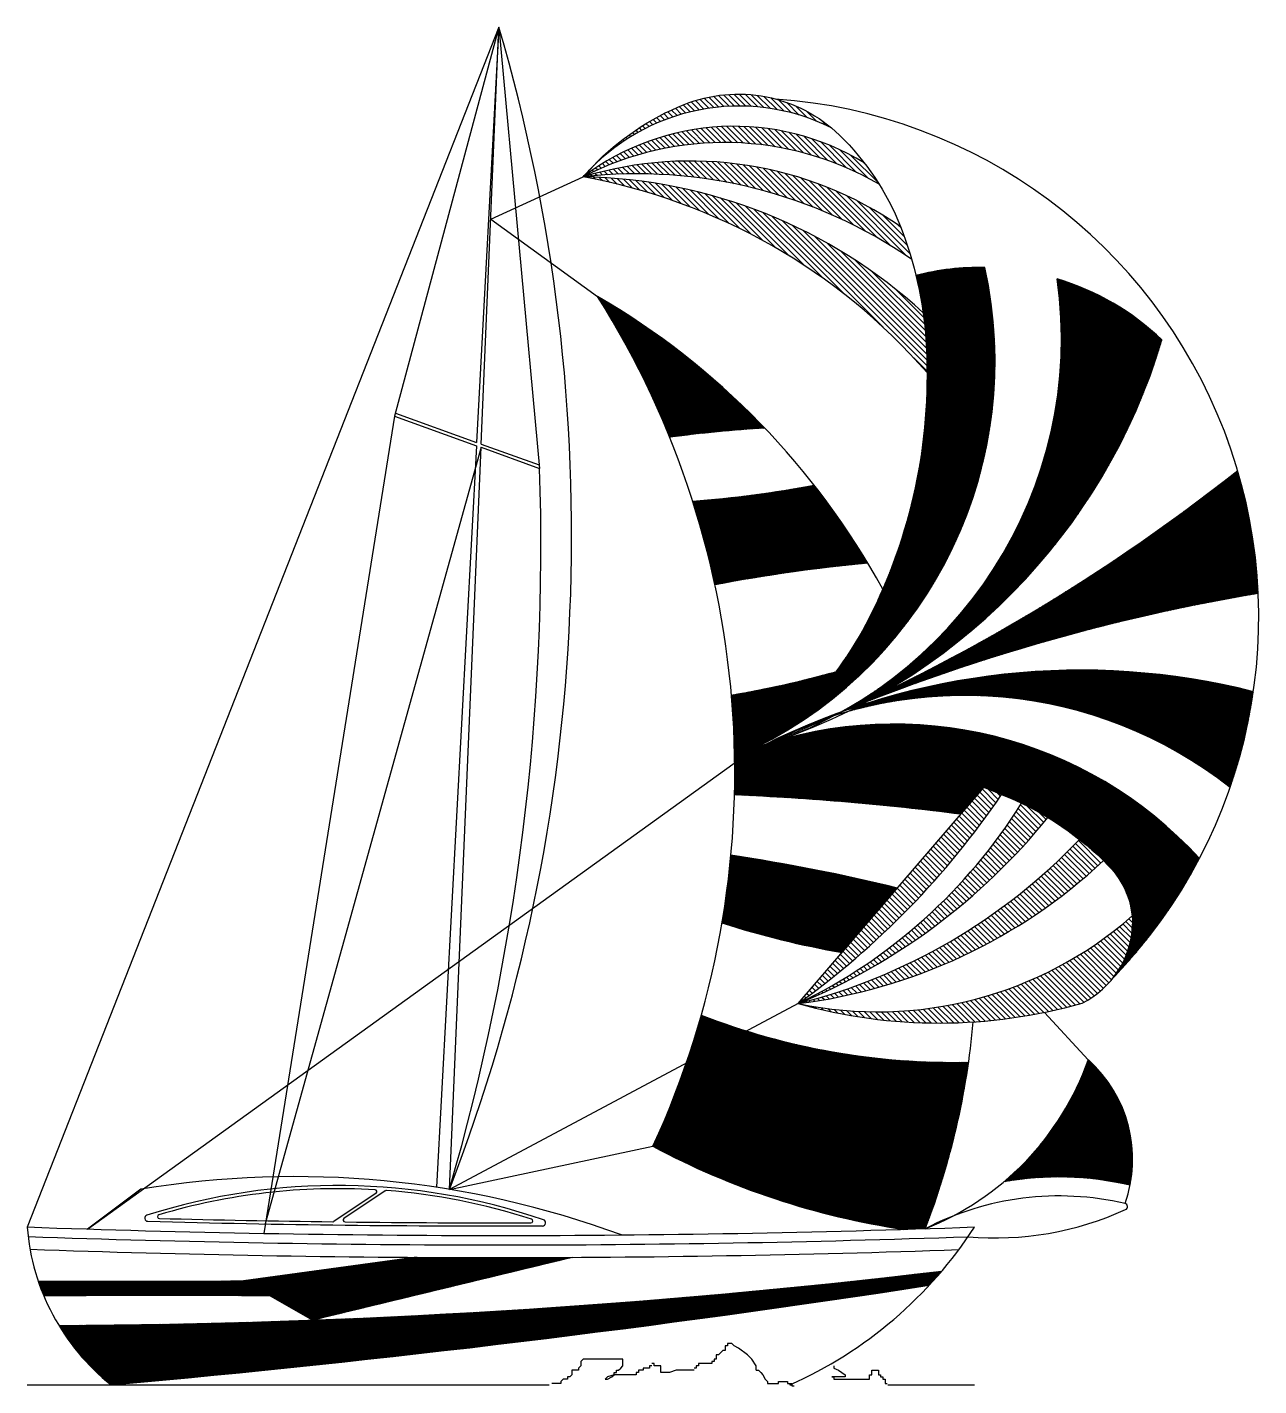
# Model space of a CAD drawing. Header units: metres. Extents: x 0 to 19.5, y 0 to 21.5.
import ezdxf

# ---------------------------------------------------------------- set-up
doc = ezdxf.new("R2010")
doc.units = ezdxf.units.M
doc.layers.add('Ceco.net 38', color=7, linetype='Continuous')

msp = doc.modelspace()

# ---------------------------------------------------------------- hatches: boundary and pattern name
at = {"layer": 'Ceco.net 38'}
h = msp.add_hatch(dxfattribs=at)
h.set_pattern_fill('ANSI31', color=256, scale=0.5, angle=90, style=0)
h.set_pattern_definition([(135, (0, 0), (-0.04419417, -0.04419417), [])])
h.paths.add_polyline_path([(8.802, 19.145, -0.170322), (14.248, 16.046, 0.014985), (14.231, 16.557, 0.018283), (14.186, 16.992, 0.183587)])
h.paths.add_polyline_path([(8.802, 19.145, -0.180661), (14.006, 17.838, 0.023023), (13.828, 18.358, 0.228495)])
h.paths.add_polyline_path([(8.802, 19.145, -0.256479), (13.491, 19.028, 0.025067), (13.255, 19.366, 0.308122)])
h.paths.add_polyline_path([(11.704, 20.412, 0.144591), (10.405, 20.291, 0.107176), (8.96, 19.316, 0.005591), (8.868, 19.218, -0.332888), (12.733, 19.922, 0.125775)])
h.paths.add_polyline_path([(17.502, 7.309, 0.024671), (17.495, 7.44, -0.23605), (12.208, 6.053, 0.138967), (16.704, 6.061, 0.276961)])
h.paths.add_polyline_path([(17.043, 8.318, 0.025908), (16.662, 8.652, -0.140829), (12.208, 6.053, 0.157972)])
h.paths.add_polyline_path([(16.162, 9, 0.024249), (15.745, 9.226, -0.141821), (12.208, 6.053, 0.12546)])
h.paths.add_polyline_path([(15.429, 9.365, 0.008148), (15.147, 9.475), (12.208, 6.053, 0.087949)])
h = msp.add_hatch(dxfattribs=at)
h.set_pattern_fill('ANSI31', color=256, scale=0.1, style=0)
h.set_pattern_definition([(45, (0, 0), (-0.008838835, 0.008838835), [])])
h.paths.add_polyline_path([(15.162, 17.712, 0.065995), (14.073, 17.585, -0.043618), (14.231, 16.557, -0.064878), (14.088, 14.356, -0.064878), (13.386, 12.265, -0.077703), (12.331, 10.751, -0.059136), (11.583, 10.135, -0.000181), (11.594, 10.134, 0.341969)])
h.paths.add_polyline_path([(17.969, 16.563, 0.116755), (16.31, 17.531, -0.310462), (12.886, 10.671, -0.000955), (12.997, 10.716, 0.005093), (13.556, 10.979, 0.191581)])
h.paths.add_polyline_path([(19.167, 14.494, -0.054773), (13.556, 10.979, -0.007675), (13.298, 10.835, -0.051475), (19.493, 12.548, 0.06017)])
h.paths.add_polyline_path([(19.417, 10.992, 0.143218), (13.169, 10.767, -0.005573), (12.977, 10.671, -0.241017), (19.047, 9.474, 0.047588)])
h.paths.add_polyline_path([(18.562, 8.353, 0.285627), (11.884, 10.217, -0.005827), (11.672, 10.146, -0.001685), (11.628, 10.132, -0.03008), (13.518, 9.917, -0.056807), (15.534, 9.321, -0.099302), (17.124, 8.237, -0.196007), (17.502, 7.309, -0.162406), (17.189, 6.453, 0.071577)])
h.paths.add_polyline_path([(9.032, 17.252, -0.044267), (10.172, 15.022, -0.017745), (11.679, 15.167, 0.07016)])
h.paths.add_polyline_path([(12.463, 14.262, -0.026833), (10.537, 14.008, -0.024167), (10.889, 12.685, -0.023098), (13.311, 13.029, 0.031051)])
h.paths.add_polyline_path([(12.331, 10.751, 0.030624), (12.803, 11.309, -0.026908), (11.151, 10.939, -0.01896), (11.203, 9.865), (11.533, 10.103, 0.062702)])
h.paths.add_polyline_path([(13.518, 9.917, 0.03008), (11.628, 10.132, -0.003658), (11.533, 10.103), (11.203, 9.865, -0.00897), (11.199, 9.357, -0.021406), (14.784, 9.052), (15.147, 9.475, 0.045569)])
h.paths.add_polyline_path([(11.143, 8.401, -0.019064), (11.002, 7.33, 0.035362), (12.904, 6.863), (13.78, 7.883, 0.023294)])
h.paths.add_polyline_path([(14.906, 5.125, -0.081243), (11.394, 5.619), (10.434, 5.108, -0.024993), (9.908, 3.794, 0.085901), (13.881, 2.478, 0.000404), (14.22, 2.488, 0.056658)])
h.paths.add_polyline_path([(10.673, 5.872, -0.014113), (10.434, 5.108), (11.394, 5.619, -0.017383)])
h.paths.add_polyline_path([(16.802, 5.16, -0.133421), (15.462, 3.228, -0.103658), (17.463, 3.175, 0.264718)])
h.paths.add_polyline_path([(8.63, 2.033, -0.002937), (6.165, 2.035), (3.425, 1.662, -0.001995), (0.176, 1.656, 0.017504), (0.264, 1.423, -0.00438), (3.845, 1.424), (4.522, 1.04)])
h.paths.add_polyline_path([(14.284, 1.592, 0.011126), (14.482, 1.816, -0.028378), (0.501, 0.956, 0.089101), (1.33, 0.015, 0.01573)])

# ---------------------------------------------------------------- linework, layer by layer
for p, q in [((7.47, 21.516), (0, 2.515)), ((7.47, 21.516), (5.814, 15.355)), ((7.47, 21.516), (7.115, 14.94)), ((7.189, 14.914), (7.47, 21.516)), ((7.47, 21.516), (8.114, 14.528)), ((7.341, 18.475), (8.802, 19.145)), ((7.341, 18.475), (9.032, 17.252)), ((5.814, 15.355), (3.746, 2.414)), ((5.814, 15.355), (7.113, 14.888)), ((5.831, 15.402), (7.115, 14.94)), ((7.187, 14.862), (3.77, 2.564)), ((7.113, 14.888), (6.479, 3.144)), ((6.686, 3.111), (7.187, 14.862)), ((7.187, 14.862), (8.114, 14.528)), ((7.189, 14.914), (8.109, 14.583)), ((0.954, 2.483), (11.533, 10.103)), ((12.208, 6.053), (15.147, 9.475)), ((12.208, 6.053), (6.686, 3.111)), ((16.802, 5.16), (16.107, 5.914)), ((6.686, 3.111), (9.908, 3.794)), ((1.802, 3.113), (0.954, 2.483)), ((5.525, 3.051), (4.855, 2.602)), ((5.671, 3.088), (5.016, 2.65)), ((6.165, 2.035), (3.425, 1.662)), ((8.63, 2.033), (4.522, 1.04)), ((3.845, 1.424), (4.522, 1.04))]:
    msp.add_line(p, q, dxfattribs=at)
at = {"layer": 'Ceco.net 38', "color": 5}
for p, q in [((11.087, 0.668), (11.087, 0.632)), ((11.157, 0.668), (11.087, 0.668)), ((11.192, 0.632), (11.157, 0.668)), ((10.911, 0.492), (10.911, 0.422)), ((10.946, 0.492), (10.911, 0.492)), ((10.981, 0.527), (10.946, 0.492)), ((11.017, 0.562), (10.981, 0.527)), ((11.052, 0.562), (11.017, 0.562)), ((11.052, 0.632), (11.052, 0.562)), ((11.087, 0.632), (11.052, 0.632)), ((11.263, 0.597), (11.192, 0.632)), ((11.403, 0.492), (11.263, 0.597)), ((11.474, 0.422), (11.403, 0.492)), ((8.625, 0.246), (8.625, 0.176)), ((8.731, 0.246), (8.625, 0.246)), ((8.766, 0.316), (8.731, 0.281)), ((8.731, 0.281), (8.731, 0.246)), ((8.801, 0.422), (8.766, 0.386)), ((8.766, 0.386), (8.766, 0.316)), ((9.434, 0.422), (8.801, 0.422)), ((9.329, 0.246), (9.364, 0.246)), ((9.329, 0.211), (9.329, 0.246)), ((9.364, 0.246), (9.399, 0.281)), ((9.399, 0.281), (9.434, 0.316)), ((9.434, 0.316), (9.434, 0.422)), ((9.68, 0.246), (9.68, 0.211)), ((9.751, 0.246), (9.68, 0.246)), ((9.751, 0.281), (9.751, 0.246)), ((9.856, 0.281), (9.751, 0.281)), ((9.856, 0.316), (9.856, 0.281)), ((9.891, 0.316), (9.856, 0.316)), ((9.926, 0.351), (9.891, 0.351)), ((9.926, 0.316), (9.926, 0.351)), ((10.032, 0.316), (9.926, 0.316)), ((10.032, 0.211), (10.032, 0.316)), ((10.278, 0.246), (10.173, 0.211)), ((10.559, 0.246), (10.278, 0.246)), ((10.595, 0.281), (10.559, 0.281)), ((10.595, 0.316), (10.595, 0.281)), ((10.63, 0.316), (10.595, 0.316)), ((10.63, 0.351), (10.63, 0.316)), ((10.841, 0.351), (10.63, 0.351)), ((10.841, 0.386), (10.841, 0.351)), ((10.876, 0.386), (10.841, 0.386)), ((10.876, 0.422), (10.876, 0.386)), ((10.911, 0.422), (10.876, 0.422)), ((11.544, 0.316), (11.474, 0.422)), ((11.544, 0.246), (11.544, 0.316)), ((11.544, 0.246), (11.579, 0.246)), ((11.579, 0.246), (11.615, 0.211)), ((12.775, 0.316), (12.775, 0.281)), ((12.775, 0.281), (12.845, 0.246)), ((12.845, 0.246), (12.951, 0.176)), ((13.373, 0.246), (13.478, 0.246)), ((13.373, 0.176), (13.373, 0.246)), ((13.478, 0.246), (13.478, 0.176)), ((0, 0.015), (8.265, 0.015)), ((8.449, 0.035), (8.309, 0.035)), ((8.485, 0.105), (8.449, 0.07)), ((8.449, 0.07), (8.449, 0.035)), ((8.555, 0.105), (8.485, 0.105)), ((8.555, 0.141), (8.555, 0.105)), ((8.59, 0.141), (8.555, 0.141)), ((8.625, 0.176), (8.59, 0.141)), ((9.188, 0.141), (9.153, 0.105)), ((9.153, 0.105), (9.188, 0.105)), ((9.293, 0.176), (9.188, 0.141)), ((9.188, 0.105), (9.258, 0.141)), ((9.258, 0.141), (9.293, 0.176)), ((9.293, 0.211), (9.329, 0.211)), ((9.293, 0.176), (9.293, 0.211)), ((9.575, 0.176), (9.293, 0.176)), ((9.645, 0.176), (9.575, 0.176)), ((9.645, 0.211), (9.645, 0.176)), ((9.68, 0.211), (9.645, 0.211)), ((10.173, 0.211), (10.032, 0.211)), ((11.615, 0.211), (11.65, 0.176)), ((11.65, 0.176), (11.685, 0.105)), ((11.685, 0.105), (11.72, 0.07)), ((11.72, 0.07), (11.72, 0.035)), ((11.72, 0.035), (11.896, 0.035)), ((11.896, 0.07), (12.037, 0.07)), ((11.896, 0.035), (11.896, 0.07)), ((12.037, 0.07), (12.037, 0.035)), ((12.037, 0.035), (12.107, 0.035)), ((12.079, 0.015), (12.107, 0.015)), ((12.107, 0.035), (12.107, 0)), ((12.107, 0), (12.142, 0)), ((12.74, 0.141), (12.775, 0.141)), ((12.951, 0.141), (12.74, 0.141)), ((12.775, 0.141), (12.775, 0.105)), ((12.775, 0.105), (13.338, 0.105)), ((12.951, 0.176), (12.951, 0.141)), ((13.338, 0.176), (13.373, 0.176)), ((13.338, 0.105), (13.338, 0.176)), ((13.478, 0.176), (13.514, 0.176)), ((13.514, 0.176), (13.514, 0.141)), ((13.514, 0.141), (13.549, 0.141)), ((13.549, 0.141), (13.549, 0.105)), ((13.549, 0.105), (13.584, 0.105)), ((13.584, 0.105), (13.584, 0.035)), ((13.584, 0.035), (13.619, 0.035)), ((13.625, 0.015), (15, 0.015))]:
    msp.add_line(p, q, dxfattribs=at)
at = {"layer": 'Ceco.net 38'}
for points in [[(8.802, 19.145, -0.009726), (8.96, 19.316, -0.107176), (10.405, 20.291, -0.144591), (11.704, 20.412, -0.144591)], [(11.704, 20.412, -0.144591), (12.86, 19.808, -0.107176), (13.828, 18.358, -0.077703), (14.231, 16.557, -0.064878), (14.088, 14.356, -0.064878), (13.386, 12.265, -0.077703), (12.331, 10.751, -0.062702), (11.533, 10.103, -0.144591)], [(11.583, 10.135, -0.030798), (13.518, 9.917, -0.056807), (15.534, 9.321, -0.099302), (17.124, 8.237, -0.196007), (17.502, 7.309, -0.196007)]]:
    msp.add_lwpolyline(points, format="xyb", dxfattribs=at)
for centre, radius, start, end in [((-20.076, 13.471), 28.697, 338.8383, 16.2804), ((11.271, 16.989), 3.277, 63.4911, 138.8657), ((11.275, 12.172), 8.226, 315.9622, 85.9822), ((11.191, 15.985), 3.961, 58.5929, 127.0937), ((11.04, 14.817), 4.872, 59.7971, 117.3374), ((10.499, 13.54), 5.856, 55.3575, 106.8409), ((9.654, 11.526), 7.667, 55.4158, 96.3784), ((8.661, 10.983), 8.163, 47.3959, 89.0076), ((7.109, 9.833), 9.464, 41.0285, 79.6925), ((8.486, 16.226), 6.839, 296.4606, 12.5478), ((15.094, 13.543), 4.169, 89.0745, 104.1776), ((9.607, 16.592), 6.769, 286.5375, 7.973), ((15.094, 13.543), 4.169, 46.4087, 73.0464), ((2.966, 6.827), 12.061, 28.6816, 59.8017), ((-2.967, 9.714), 14.171, 335.3084, 32.1369), ((8.743, 19.318), 9.628, 287.4332, 343.37), ((12.979, -6.124), 21.331, 93.4949, 97.5614), ((15.094, 13.543), 4.169, 18.8025, 20.704), ((-28.662, 13.332), 36.796, 343.8721, 1.8621), ((0.366, 38.272), 30.313, 291.8992, 308.3345), ((9.139, 32.064), 18.11, 274.4293, 280.5773), ((15.815, -13.343), 26.49, 95.4245, 100.7171), ((24.694, -18.319), 31.302, 99.5639, 114.5837), ((8.536, 26.468), 15.748, 279.5568, 285.7223), ((16.677, 0.197), 11.137, 75.759, 116.7066), ((14.843, 4.142), 6.79, 51.7447, 117.8418), ((13.724, 3.917), 6.563, 42.5189, 109.5045), ((9.43, -32.642), 42.036, 82.6824, 87.5876), ((4.476, 16.795), 13.235, 305.7433, 325.8481), ((8.495, 13.75), 8.545, 295.7505, 328.0382), ((8.404, 15.282), 9.982, 292.3976, 321.0016), ((9.912, 15.104), 9.338, 284.2335, 316.2983), ((6.899, -20.143), 28.858, 76.2061, 81.5437), ((11.13, 14.646), 8.661, 277.1468, 313.0547), ((15.251, 20.527), 13.864, 252.1513, 260.2522), ((13.465, 12.035), 6.112, 258.1345, 311.2607), ((16.063, 7.35), 1.44, 296.4561, 358.3787), ((14.442, 13.99), 8.245, 254.2803, 285.9266), ((14.661, 16.109), 10.987, 248.7158, 271.278), ((2.966, 6.827), 12.061, 338.9164, 354.9349), ((12.576, 6.66), 4.484, 291.4968, 340.4522), ((15.39, 3.588), 2.114, 340.6093, 48.0617), ((15.697, 14.613), 12.271, 241.8488, 261.4876), ((4.237, -11.62), 14.933, 69.7363, 99.3842), ((16.337, -1.572), 4.879, 76.6596, 100.3317), ((4.924, -6.817), 9.989, 71.0178, 107.6489), ((4.924, -6.817), 9.939, 86.6185, 106.5927), ((5.508, 3.076), 0.03, 303.8039, 86.6185), ((5.688, 3.063), 0.03, 85.5786, 123.8039), ((4.924, -6.817), 9.939, 72.0577, 85.5786), ((16.337, -1.572), 4.579, 76.7893, 117.5452), ((17.372, 2.837), 0.05, 294.6198, 76.7893), ((1.91, 2.655), 0.05, 107.6489, 268.4699), ((7.5, 211.916), 209.385, 268.46992, 270.18059), ((2.094, 2.68), 0.03, 106.5927, 268.52), ((7.5, 211.916), 209.335, 268.51999, 269.27149), ((4.839, 2.627), 0.03, 269.2715, 303.8039), ((5.033, 2.625), 0.03, 123.8039, 269.3246), ((7.5, 211.916), 209.335, 269.32464, 270.13044), ((7.976, 2.611), 0.03, 270.1304, 72.0577), ((8.16, 2.581), 0.05, 270.1806, 74.5577), ((15.331, 7.291), 4.949, 264.9789, 294.6198), ((7.5, 211.916), 209.535, 267.94875, 272.05125), ((3.536, 2.792), 3.547, 184.4838, 231.538), ((9.344, 6.167), 6.732, 293.9645, 327.1486), ((7.5, 211.916), 209.685, 267.95433, 272.02182), ((7.5, 211.916), 209.885, 267.96457, 271.97991), ((-0.081, 124.455), 123.5, 270.2703, 276.77236), ((1.026, 408.734), 407.079, 269.88032, 270.33762), ((-17.258, 206.624), 207.444, 275.14073, 278.74559), ((2.094, -202.966), 204.397, 89.50915, 90.513)]:
    msp.add_arc(centre, radius, start, end, dxfattribs=at)

doc.saveas('drawing.dxf')
